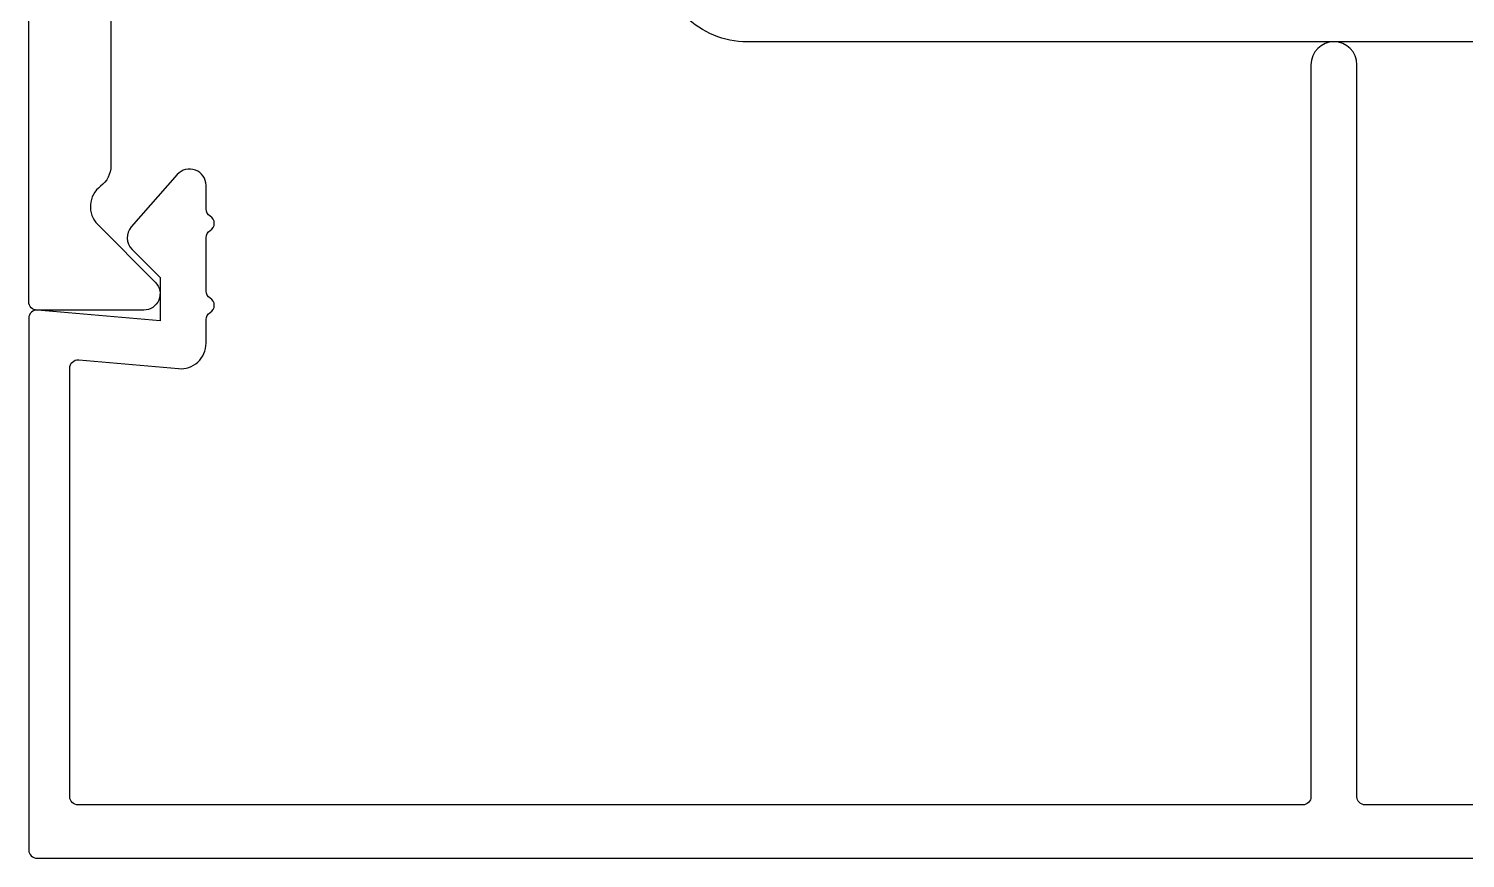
# Model space of a CAD drawing. Extents: x -23 to 190, y -172 to 85.
# Drawn here: x -4.056 to -2.306, y 64.143 to 65.154 of the extents above; entities that cross this region are included whole.
import ezdxf

# ---------------------------------------------------------------- set-up
doc = ezdxf.new("R2010")
doc.units = 0
doc.header["$MEASUREMENT"] = 0
doc.layers.get('0').update_dxf_attribs({"linetype": 'CONTINUOUS'})
doc.layers.add('FRAME', color=1, linetype='CONTINUOUS')

# ---------------------------------------------------------------- blocks, each defined once
blk = doc.blocks.new('3806 MULLION')
for points in [[(-1.344, -0.2035), (-1.359, -0.2185), (-1.612, -0.2185), (-1.612, -0.3435, -0.414214), (-1.643, -0.3745), (-1.799, -0.3745, -0.414214), (-1.83, -0.3435, -0.414214), (-1.799, -0.3125), (-1.674, -0.3125), (-1.674, -0.2185), (-3.625, -0.2185, -0.414214), (-3.731, -0.1125)], [(-4.4, -0.0725), (-4.4, -0.3696, -0.237131), (-4.4125, -0.3945, 0.457629), (-4.4159, -0.4413), (-4.3459, -0.5114, -0.668179), (-4.36, -0.5455), (-4.49, -0.5455, -0.414214), (-4.5, -0.5355), (-4.5, 0)]]:
    blk.add_lwpolyline(points, format="xyb")

msp = doc.modelspace()

# ---------------------------------------------------------------- linework, layer by layer
at = {"layer": 'FRAME'}
msp.add_lwpolyline([(-1.4968, 64.2079), (-2.4278, 64.2079, -0.414214), (-2.4378, 64.2179), (-2.4378, 65.1099, 1), (-2.4938, 65.1099), (-2.4938, 64.2179, -0.414214), (-2.5038, 64.2079), (-3.9958, 64.2079, -0.414214), (-4.0058, 64.2179), (-4.0058, 64.7403, -0.440011), (-3.995, 64.7503), (-3.8735, 64.7396, 0.440011), (-3.8398, 64.7705), (-3.8398, 64.7994, -0.267949), (-3.8348, 64.808, 0.57735), (-3.8348, 64.8254, -0.267949), (-3.8398, 64.834), (-3.8398, 64.8994, -0.267949), (-3.8348, 64.908, 0.57735), (-3.8348, 64.9254, -0.267949), (-3.8398, 64.934), (-3.8398, 64.9629, 0.691708), (-3.8749, 64.9761), (-3.9309, 64.9124, 0.395486), (-3.93, 64.885), (-3.8958, 64.8509), (-3.8958, 64.7978), (-4.045, 64.8109, 0.440011), (-4.0558, 64.8009), (-4.0558, 64.1529, 0.414214), (-4.0458, 64.1429), (-1.3618, 64.1429, 0.414214)], format="xyb", dxfattribs=at)

# ---------------------------------------------------------------- block references
msp.add_blockref('3806 MULLION', (0.4442, 65.3564), dxfattribs=at)

doc.saveas('drawing.dxf')
